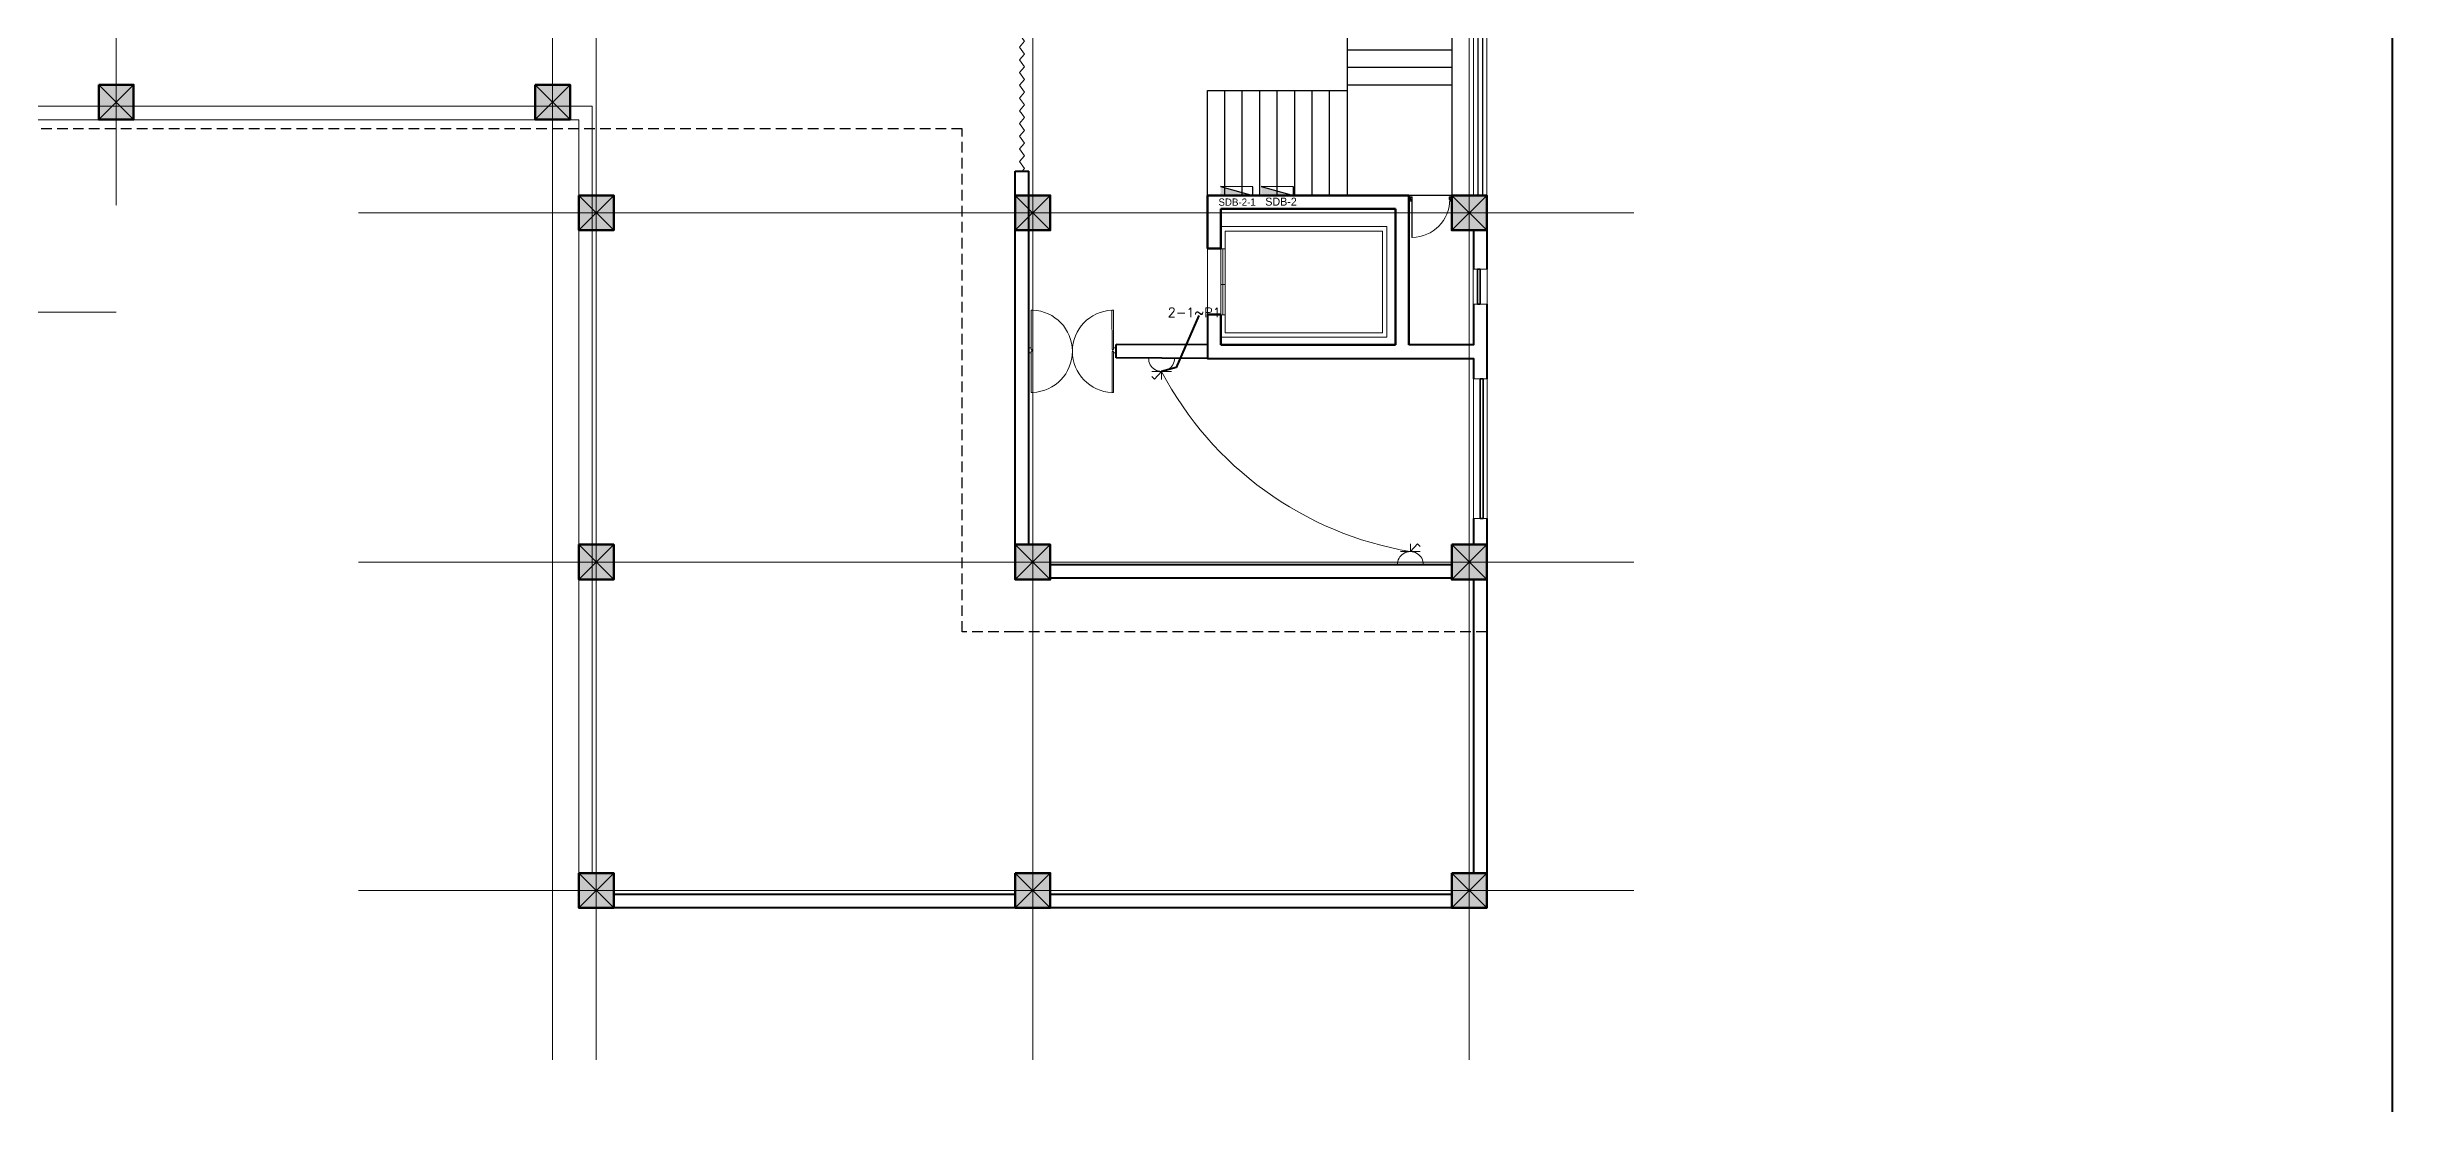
# Model space of a CAD drawing. Header units: millimetres. Extents: x 2399484 to 3337895, y 3598750 to 3969149.
# Drawn here: x 2577479 to 2617776, y 3808354 to 3826496 of the extents above; entities that cross this region are included whole.
import ezdxf

# ---------------------------------------------------------------- set-up
doc = ezdxf.new("R2010")
doc.units = ezdxf.units.MM
doc.header["$MEASUREMENT"] = 0
doc.linetypes.add('CENTER', pattern=[2, 1.25, -0.25, 0.25, -0.25])
doc.linetypes.add('DASHED', pattern=[0.75, 0.5, -0.25])
for name, color, linetype, lineweight in [('4 DB BOXES', 3, 'Continuous', 25), ('5 DB BOXES', 3, 'Continuous', 25), ('centreline', 52, 'CENTER', 5), ('Column-0.5', 14, 'Continuous', 50), ('door', 41, 'Continuous', 5), ('Door Opening-0.09', 253, 'Continuous', 9), ('Furniture Hospital-0.09', 44, 'Continuous', 9), ('Hatch', 9, 'Continuous', 9), ('Power Sockets City supply', 141, 'Continuous', 13), ('Sill Level', 140, 'Continuous', 20), ('stairs', 6, 'Continuous', 25), ('WALL 0.2', 7, 'Continuous', 20), ('wall 0.4', 7, 'Continuous', 40), ('Wall-0.5', 7, 'Continuous', 50), ('WINDOW', 152, 'Continuous', 30), ('Windows Plan', 152, 'Continuous', 35)]:
    doc.layers.add(name, color=color, linetype=linetype, lineweight=lineweight)
doc.layers.add('wire powered ups', color=3, linetype='Continuous')
doc.layers.add('Wires', color=1, linetype='Continuous')
doc.styles.add('arial.', font='arial.ttf')
doc.styles.add('romans', font='romans.shx')
doc.styles.get("Standard").update_dxf_attribs({"font": 'arial.ttf'})
doc.linetypes.add('ZIGZAG', pattern='A,0.0001,-0.2,[131,ltypeshp.shx,S=0.2,R=0,X=-0.2,Y=0],-0.4,[131,ltypeshp.shx,S=0.2,R=180,X=0.2,Y=0],-0.2', length=0.8001)
doc.dimstyles.get("Standard").update_dxf_attribs({"dimtxt": 500, "dimasz": 100, "dimexe": 100, "dimexo": 200, "dimgap": 0.09, "dimtad": 0, "dimtoh": 1, "dimdec": 0, "dimzin": 0, "dimdsep": 46, "dimtxsty": 'Standard', "dimblk": 'DOT', "dimcen": 0, "dimclrd": 256, "dimclre": 256, "dimclrt": 256, "dimadec": 0, "dimazin": 0, "dimtfac": 1, "dimtdec": 0, "dimtofl": 0, "dimtmove": 0, "dimatfit": 3, "dimfxl": 1, "dimtolj": 1, "dimtzin": 0, "dimlwd": -1, "dimlwe": -1, "dimarcsym": 1})

# ---------------------------------------------------------------- blocks, each defined once
blk = doc.blocks.new('2ft column')
at = {"layer": 'Hatch', "ltscale": 5}
h = blk.add_hatch(color=256, dxfattribs=at)
h.dxf.hatch_style = 1
h.paths.add_polyline_path([(2207385, 4176559), (2207985, 4176559), (2207985, 4175959), (2207385, 4175959)])
at = {"layer": 'Column-0.5', "ltscale": 5}
blk.add_lwpolyline([(2207385, 4176559), (2207985, 4176559), (2207985, 4175959), (2207385, 4175959)], close=True, dxfattribs=at)
at = {"layer": 'Defpoints', "ltscale": 5}
for points in [[(2207985, 4176559), (2207385, 4175959)], [(2207985, 4175959), (2207385, 4176559)]]:
    blk.add_lwpolyline(points, dxfattribs=at)
blk = doc.blocks.new("door 3'3")
at = {"layer": 'door'}
for p, q in [((82769.4, -31237.4), (82769.4, -31203.4)), ((82769.8, -31203.4), (82769.4, -31203.4)), ((82769.8, -31237.4), (82769.8, -31203.4))]:
    blk.add_line(p, q, dxfattribs=at)
at = {"layer": 'door', "ltscale": 80}
for points in [[(82769.8, -31239.8), (82767.4, -31239.8), (82767.4, -31239.4), (82766.9, -31239.4), (82766.9, -31236.4), (82767.4, -31236.4), (82767.4, -31235.9), (82769.4, -31235.9), (82769.4, -31237.4), (82769.8, -31237.4)], [(82802.9, -31239.8), (82805.4, -31239.8), (82805.4, -31239.4), (82805.9, -31239.4), (82805.9, -31236.4), (82805.4, -31236.4), (82805.4, -31235.9), (82803.4, -31235.9), (82803.4, -31237.4), (82802.9, -31237.4)]]:
    blk.add_lwpolyline(points, close=True, dxfattribs=at)
blk.add_arc((82769.4, -31237.4), 34, 0, 89.2047, dxfattribs=at)
at = {"layer": 'Hatch'}
for centre, radius, start, end in [((82767.7, -31239.9), 2.68, 36.7582, 107.5329), ((82767.3, -31240.3), 1.96, 14.7681, 101.3525), ((82757.2, -31236.2), 10.6, 342.6842, 1.6014), ((82764.4, -31235.9), 4.57, 311.0325, 0.2101), ((82768.1, -31239.1), 3.04, 64.8198, 103.5348), ((82767.3, -31236.1), 3.25, 271.0473, 321.5319), ((82805.1, -31239.9), 2.68, 72.4671, 143.2418), ((82805.5, -31236.1), 3.25, 218.4681, 268.9527), ((82804.7, -31239.1), 3.04, 76.4652, 115.1802), ((82805.5, -31240.3), 1.96, 78.6475, 165.2319), ((82808.4, -31235.9), 4.57, 179.7899, 228.9675), ((82815.6, -31236.2), 10.6, 178.3986, 197.3158)]:
    blk.add_arc(centre, radius, start, end, dxfattribs=at)
blk = doc.blocks.new('w1')
at = {"layer": 'Sill Level'}
blk.add_lwpolyline([(2460641, 3827503), (2460641, 3825103), (2460401, 3825103), (2460401, 3827503)], close=True, dxfattribs=at)
at = {"layer": 'Windows Plan'}
blk.add_lwpolyline([(2460521, 3825103), (2460521, 3827503), (2460473, 3827503), (2460473, 3825103)], close=True, dxfattribs=at)
blk = doc.blocks.new('v2')
at = {"layer": 'Sill Level'}
blk.add_lwpolyline([(2448277, 3818910), (2448877, 3818910), (2448877, 3818670), (2448277, 3818670)], close=True, dxfattribs=at)
at = {"layer": 'Windows Plan'}
blk.add_lwpolyline([(2448877, 3818790), (2448277, 3818790), (2448277, 3818743), (2448877, 3818743)], close=True, dxfattribs=at)
blk = doc.blocks.new('MAIN DOOR')
at = {"layer": 'door', "ltscale": 1000}
for points in [[(2313.5, 188.5), (2347.4, 188.5), (2347.4, 187.3), (2313.5, 187.3)], [(2381.3, 188.5), (2348.9, 188.5), (2348.9, 187.3), (2381.3, 187.3)]]:
    blk.add_lwpolyline(points, close=True, dxfattribs=at)
for points in [[(2346.1, 190.6), (2346.1, 188.5)], [(2348.9, 188.1), (2347.4, 188.1), (2347.4, 188.5), (2346.1, 188.5), (2346.1, 190.6), (2350.2, 190.6)], [(2347.4, 188.1), (2348.9, 188.1), (2348.9, 188.5), (2350.2, 188.5), (2350.2, 190.6), (2346.1, 190.6)], [(2350.2, 190.6), (2350.2, 188.5)], [(2313.4, 120.7), (2347.3, 120.7), (2347.3, 121.9), (2313.4, 121.9), (2313.4, 120.7)], [(2348.8, 121.1), (2347.3, 121.1), (2347.3, 120.7), (2346, 120.7), (2346, 118.6), (2350.1, 118.6)], [(2347.3, 121.1), (2348.8, 121.1), (2348.8, 120.7), (2350.1, 120.7), (2350.1, 118.6), (2346, 118.6)], [(2346, 118.6), (2346, 120.7)], [(2381.3, 120.7), (2348.8, 120.7), (2348.8, 121.9), (2381.3, 121.9), (2381.3, 120.7)], [(2350.1, 118.6), (2350.1, 120.7)]]:
    blk.add_lwpolyline(points, dxfattribs=at)
at = {"layer": 'Door Opening-0.09', "ltscale": 1000}
for centre, start, end in [((2347.4, 188.5), 182.1168, 357.8826), ((2347.3, 120.7), 2.1167, 177.8826)]:
    blk.add_arc(centre, 33.9, start, end, dxfattribs=at)
at = {"layer": 'WINDOW', "ltscale": 5}
blk.add_line((2350.1, 190.6), (2350.1, 190.6), dxfattribs=at)
blk = doc.blocks.new('15A N soc')
at = {"layer": 'Power Sockets City supply', "color": 244, "lineweight": 13, "true_color": 0x991b1e}
for p, q in [((52222.628, 99516.206), (52222.493, 99516.206)), ((52222.561, 99516.206), (52222.561, 99516.26)), ((52222.561, 99516.206), (52222.61, 99516.259)), ((52222.61, 99516.259), (52222.628, 99516.24)), ((52222.434, 99516.116), (52222.686, 99516.116))]:
    blk.add_line(p, q, dxfattribs=at)
blk.add_arc((52222.561, 99516.118), 0.0881, 358.32, 181.68, dxfattribs=at)
blk = doc.blocks.new('FDB')
at = {"layer": '4 DB BOXES'}
blk.add_hatch(color=256, dxfattribs=at).paths.add_polyline_path([(-65075.5, -197982.4), (-65075.5, -197977), (-65095.8, -197982.4)])
for p, q in [((-65095.8, -197982.4), (-65095.8, -197977)), ((-65095.8, -197977), (-65075.5, -197977)), ((-65075.5, -197977), (-65095.8, -197982.4)), ((-65075.5, -197982.4), (-65095.8, -197982.4))]:
    blk.add_line(p, q, dxfattribs=at)
blk = doc.blocks.new('_Dot')
at = {"color": 0, "linetype": 'ByBlock', "lineweight": -2}
blk.add_line((-0.5, 0), (-1, 0), dxfattribs=at)
at = {"color": 0, "linetype": 'ByBlock', "lineweight": -3, "const_width": 0.5}
blk.add_lwpolyline([(-0.25, 0, 1), (0.25, 0, 1)], format="xyb", close=True, dxfattribs=at)

msp = doc.modelspace()

# ---------------------------------------------------------------- linework, layer by layer
at = {"layer": 'centreline', "ltscale": 5}
for p, q in [((2578668.8, 3851404.3), (2578668.8, 3823773.5)), ((2578668.8, 3851404.3), (2578668.8, 3823773.5)), ((2586168.8, 3851404.3), (2586168.8, 3809097.9)), ((2586168.8, 3851404.3), (2586168.8, 3809097.9)), ((2586918.8, 3851404.3), (2586918.8, 3809097.9)), ((2586918.8, 3851404.3), (2586918.8, 3809097.9)), ((2594418.8, 3851404.3), (2594418.8, 3809097.9)), ((2594418.8, 3851404.3), (2594418.8, 3809097.9)), ((2601918.8, 3851404.3), (2601918.8, 3809097.9)), ((2601918.8, 3851404.3), (2601918.8, 3809097.9)), ((2604746, 3823646.2), (2582832.4, 3823646.2)), ((2604746, 3823646.2), (2582832.4, 3823646.2)), ((2578668.8, 3821937.9), (2559857.6, 3821937.9)), ((2604746, 3817646.2), (2582832.4, 3817646.2)), ((2604746, 3817646.2), (2582832.4, 3817646.2)), ((2604746, 3812005.2), (2582832.4, 3812005.2)), ((2604746, 3812005.2), (2582832.4, 3812005.2))]:
    msp.add_line(p, q, dxfattribs=at)
at = {"layer": 'Furniture Hospital-0.09', "ltscale": 5}
for p, q in [((2597648.8, 3823409.5), (2597648.8, 3823026.2)), ((2597648.8, 3823026.2), (2597725.5, 3823026.2)), ((2597687.2, 3823026.2), (2597687.2, 3821892.8)), ((2597725.5, 3823332.8), (2597725.5, 3823026.2)), ((2600425.2, 3823332.8), (2597725.5, 3823332.8)), ((2600425.2, 3821586.2), (2600425.2, 3823332.8)), ((2597687.2, 3822412.8), (2597648.8, 3822412.8)), ((2597725.5, 3822412.8), (2597687.2, 3822412.8)), ((2597648.8, 3821892.8), (2597648.8, 3821509.5)), ((2597648.8, 3821892.8), (2597725.5, 3821892.8)), ((2597725.5, 3821892.8), (2597725.5, 3821586.2)), ((2597648.8, 3821509.5), (2600501.8, 3821509.5)), ((2597725.5, 3821586.2), (2600425.2, 3821586.2))]:
    msp.add_line(p, q, dxfattribs=at)
for points in [[(2597648.8, 3823409.5), (2600501.8, 3823409.5), (2600501.8, 3821509.5)], [(2597648.8, 3821892.8), (2597648.8, 3823026.2)], [(2597725.5, 3823026.2), (2597725.5, 3821892.8)]]:
    msp.add_lwpolyline(points, dxfattribs=at)
at = {"layer": 'stairs', "linetype": 'DASHED', "ltscale": 366}
msp.add_lwpolyline([(2602218.8, 3817346.2), (2602218.8, 3816446.2), (2594107.5, 3816446.2), (2593207.5, 3816446.2), (2593207.5, 3825087), (2558057.6, 3825087), (2558057.6, 3828417.8)], dxfattribs=at)
at = {"layer": 'stairs', "ltscale": 5}
for points in [[(2599818.8, 3828346.2), (2599818.8, 3823946.2)], [(2601618.8, 3828346.2), (2601618.8, 3823946.2), (2600878.6, 3823946.2)], [(2599818.8, 3826446.2), (2601618.8, 3826446.2)], [(2599818.8, 3826146.2), (2601618.8, 3826146.2)], [(2599818.8, 3825846.2), (2601618.8, 3825846.2)], [(2597418.8, 3823946.2), (2597418.8, 3825746.2), (2599818.8, 3825746.2)], [(2597718.8, 3823946.2), (2597718.8, 3825746.2)], [(2598018.8, 3823946.2), (2598018.8, 3825746.2)], [(2598318.8, 3823946.2), (2598318.8, 3825746.2)], [(2598618.8, 3823946.2), (2598618.8, 3825746.2)], [(2598918.8, 3823946.2), (2598918.8, 3825746.2)], [(2599218.8, 3823946.2), (2599218.8, 3825746.2)], [(2599518.8, 3823946.2), (2599518.8, 3825746.2)]]:
    msp.add_lwpolyline(points, dxfattribs=at)
at = {"layer": 'WALL 0.2', "ltscale": 5}
for p, q in [((2558287.6, 3825476.2), (2586848.8, 3825476.2)), ((2586848.8, 3825476.2), (2586848.8, 3812305.2)), ((2558057.6, 3825246.2), (2586618.8, 3825246.2)), ((2586618.8, 3825246.2), (2586618.8, 3812305.2)), ((2597418.8, 3823031.2), (2597418.8, 3821897.9)), ((2597648.8, 3821897.9), (2597648.8, 3823031.2))]:
    msp.add_line(p, q, dxfattribs=at)
for points in [[(2601988.8, 3828346.2), (2601988.8, 3823946.2)], [(2602218.8, 3828346.2), (2602218.8, 3823946.2)]]:
    msp.add_lwpolyline(points, dxfattribs=at)
at = {"layer": 'wall 0.4', "ltscale": 5}
for p, q in [((2594118.8, 3824359), (2594348.8, 3824359)), ((2602218.8, 3823346.2), (2602218.8, 3822678.6)), ((2602218.8, 3822078.6), (2602218.8, 3820794.3)), ((2597418.8, 3821376.2), (2595848.9, 3821383.6)), ((2597418.8, 3821146.2), (2595848.9, 3821153.6)), ((2602218.8, 3818394.3), (2602218.8, 3812305.2)), ((2600188.8, 3817598.4), (2594718.8, 3817598.4)), ((2600418.8, 3817368.4), (2594718.8, 3817368.4)), ((2601618.8, 3817598.4), (2600188.8, 3817598.4)), ((2601618.8, 3817368.4), (2600418.8, 3817368.4)), ((2601988.8, 3817346.2), (2601988.8, 3812305.2)), ((2594118.8, 3811935.2), (2587218.8, 3811935.2)), ((2594118.8, 3811705.2), (2587218.8, 3811705.2)), ((2601618.8, 3811935.2), (2594718.8, 3811935.2)), ((2601618.8, 3811705.2), (2594718.8, 3811705.2))]:
    msp.add_line(p, q, dxfattribs=at)
msp.add_lwpolyline([(2419715.1, 3858072), (2617775.6, 3858072), (2617775.6, 3786495), (2419715.1, 3786495)], close=True, dxfattribs=at)
for points in [[(2594118.8, 3817946.2), (2594118.8, 3824359)], [(2594348.8, 3817946.2), (2594348.8, 3824359)], [(2601988.8, 3823346.2), (2601988.8, 3822678.6)], [(2597418.8, 3821897.9), (2597418.8, 3821146.2), (2601988.8, 3821146.2), (2601988.8, 3820794.3)], [(2601988.8, 3822078.6), (2601988.8, 3821376.2), (2600881.8, 3821376.2)], [(2595848.9, 3821153.6), (2595848.9, 3821383.6)], [(2601988.8, 3818394.3), (2601988.8, 3817946.2)]]:
    msp.add_lwpolyline(points, dxfattribs=at)
at = {"layer": 'Wall-0.5', "ltscale": 5}
for p, q in [((2600881.8, 3823946.2), (2597418.8, 3823946.2)), ((2597418.8, 3823946.2), (2597418.8, 3823031.2)), ((2600881.8, 3823946.2), (2600881.8, 3821376.2)), ((2597648.8, 3823031.2), (2597648.8, 3823716.2)), ((2597648.8, 3823716.2), (2600651.8, 3823716.2)), ((2600651.8, 3823716.2), (2600651.8, 3821376.2)), ((2597418.8, 3823031.2), (2597648.8, 3823031.2)), ((2597648.8, 3821897.9), (2597418.8, 3821897.9)), ((2597648.8, 3821376.2), (2597648.8, 3821897.9)), ((2600651.8, 3821376.2), (2597648.8, 3821376.2))]:
    msp.add_line(p, q, dxfattribs=at)
at = {"layer": 'WINDOW', "ltscale": 5}
for points in [[(2602063.8, 3828346.2), (2602063.8, 3823946.2)], [(2602143.8, 3828346.2), (2602143.8, 3823946.2)]]:
    msp.add_lwpolyline(points, dxfattribs=at)
at = {"layer": 'WINDOW', "linetype": 'ZIGZAG', "lineweight": 20, "ltscale": 0.5}
for points in [[(2594233.8, 3826648.7), (2594276.2, 3826592.9), (2594191.2, 3826491.9), (2594274.2, 3826372.1), (2594191.2, 3826273.5), (2594274.2, 3826153.7), (2594191.2, 3826055.1), (2594274.2, 3825935.3), (2594191.2, 3825836.7), (2594274.2, 3825716.9), (2594191.2, 3825618.3), (2594274.2, 3825498.5), (2594191.2, 3825399.9), (2594233.8, 3825338.4)], [(2594233.8, 3825338.4), (2594276.2, 3825282.6), (2594191.2, 3825181.6), (2594274.2, 3825061.8), (2594191.2, 3824963.2), (2594274.2, 3824843.4), (2594191.2, 3824744.8), (2594274.2, 3824625), (2594191.2, 3824526.4), (2594274.2, 3824406.6), (2594234.2, 3824359)]]:
    msp.add_lwpolyline(points, dxfattribs=at)
at = {"layer": 'Wires', "color": 2, "lineweight": 9}
msp.add_arc((2601887.5, 3823680.5), 5935, 207.7072, 260.46848, dxfattribs=at)

# ---------------------------------------------------------------- block references
at = {"layer": '5 DB BOXES', "xscale": -27.26879209834783, "yscale": 27.26879211394649, "zscale": 27.26879210264321, "rotation": 359.5057637808463}
for p in [(869748.9, 9237796.1), (870447.9, 9237796.1)]:
    msp.add_blockref('FDB', p, dxfattribs=at)
at = {"layer": 'Door Opening-0.09'}
for name, p, xscale, yscale, zscale, rotation in [("door 3'3", (1008794.1, 3224244.8), -19.23084603733906, 19.23084603733906, 19.23084603733906, 179.9608081480045), ('MAIN DOOR', (2598362.1, 3772366.4), 20.83332896922157, 20.83332896922157, 20.83332896922157, 90.04973591478812)]:
    msp.add_blockref(name, p, dxfattribs=dict(at, xscale=xscale, yscale=yscale, zscale=zscale, rotation=rotation))
at = {"layer": 'Hatch'}
for p in [(370983.9, -350712.3), (378483.9, -350712.3), (379233.9, -352612.3), (379233.9, -352612.3), (386733.9, -352612.3), (386733.9, -352612.3), (394233.9, -352612.3), (394233.9, -352612.3), (379233.9, -358612.3), (379233.9, -358612.3), (386733.9, -358612.3), (386733.9, -358612.3), (394233.9, -358612.3), (394233.9, -358612.3), (379233.9, -364253.3), (379233.9, -364253.3), (386733.9, -364253.3), (386733.9, -364253.3), (394233.9, -364253.3), (394233.9, -364253.3)]:
    msp.add_blockref('2ft column', p, dxfattribs=at)
at = {"layer": 'Power Sockets City supply', "lineweight": 0, "xscale": 2523.339306174504, "yscale": 2523.339306174504, "zscale": 2523.339306174504, "rotation": 180}
msp.add_blockref('15A N soc', (134371872.3, 254934076.1), dxfattribs=at)
at = {"layer": 'Power Sockets City supply', "lineweight": 0, "xscale": 2523.339306174504, "yscale": 2523.339306174504, "zscale": 2523.339306174504}
msp.add_blockref('15A N soc', (-129174334.6, -247295327.7), dxfattribs=at)
at = {"layer": 'wall 0.4'}
for name, p, rotation in [('v2', (-1216681.6, 6270955.2), 270), ('w1', (5062629.9, 7645897.3), 180)]:
    msp.add_blockref(name, p, dxfattribs=dict(at, rotation=rotation))

# ---------------------------------------------------------------- texts
at = {"layer": 'wire powered ups', "ltscale": 5, "attachment_point": 9, "rotation": 359.99923, "style": 'arial.'}
for s, insert, char_height in [('{\\fStylus BT|b0|i0|c0|p34;SDB-2-1}', (2598249.8, 3823766), 125), ('{\\fStylus BT|b0|i0|c0|p34;SDB-2}', (2598955.3, 3823767.7), 137.5)]:
    msp.add_mtext(s, dxfattribs=dict(at, insert=insert, char_height=char_height))
at = {"layer": 'Wires', "color": 2, "lineweight": 9, "style": 'romans'}
msp.add_text('2-1~P1', height=162.3, dxfattribs=at).set_placement((2596737.5, 3821854.2))

# ---------------------------------------------------------------- leaders
at = {"layer": 'wall 0.4', "ltscale": 5}
msp.add_leader([(2597273.7, 3821880.8), (2596879.7, 3820992), (2596630.9, 3820921)], dimstyle='Standard', override={"dimgap": 0.09, "dimtad": 0, "dimfxl": 500, "dimfxlon": 1}, dxfattribs=at)

doc.saveas('drawing.dxf')
